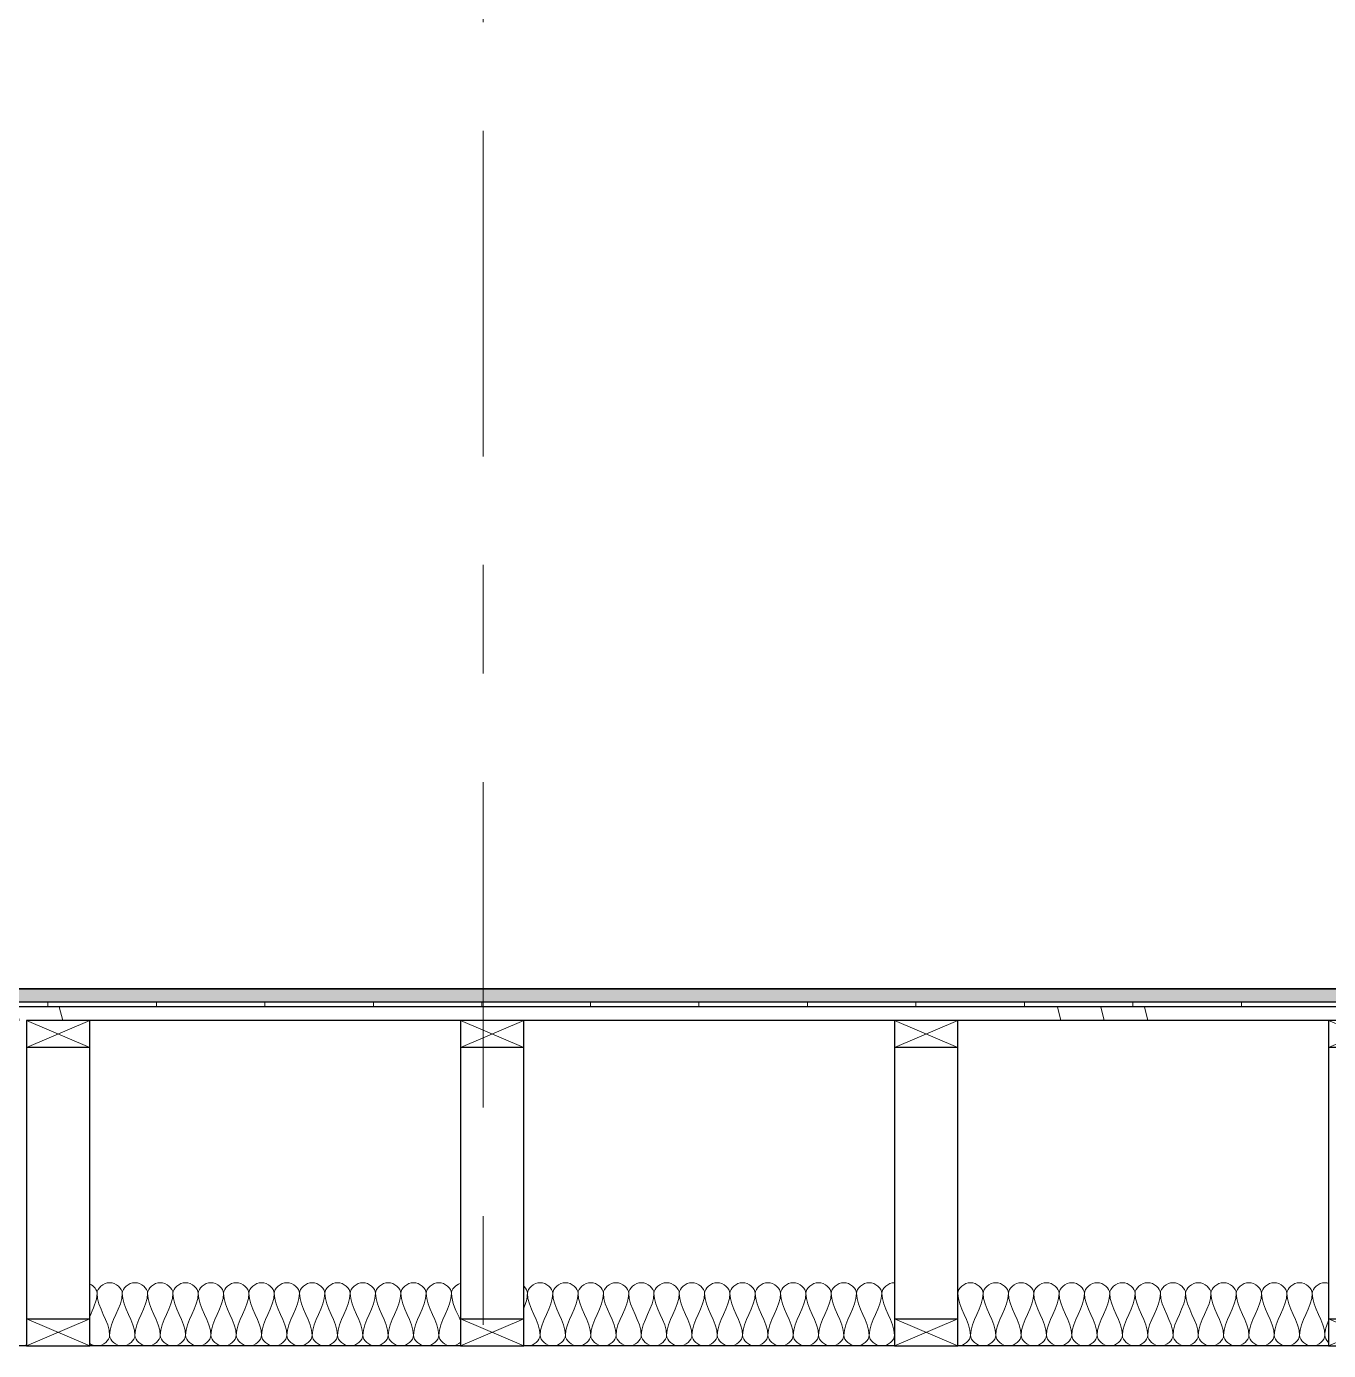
# Model space of a CAD drawing. Header units: inches. Extents: x 6 to 8416, y -388 to 6104.
# Drawn here: x 2761.7 to 2833.7, y 5712.6 to 5785.8 of the extents above; entities that cross this region are included whole.
import ezdxf

# ---------------------------------------------------------------- set-up
doc = ezdxf.new("R2010")
doc.units = ezdxf.units.IN
doc.header["$MEASUREMENT"] = 0
doc.linetypes.add('Center 3_8_', pattern=[36, 18, -6, 6, -6])
for name, color, linetype, lineweight in [('A-DETL', 90, 'Continuous', 13), ('A-DETL-GENF', 92, 'Continuous', 13), ('A-FLOR', 192, 'Continuous', 18), ('A-FLOR-MCUT', 51, 'Continuous', 25), ('A-FLOR-PATT', 8, 'Continuous', 35), ('A-ROOM', 32, 'Continuous', 13), ('S-GRID', 1, 'Continuous', 13)]:
    doc.layers.add(name, color=color, linetype=linetype, lineweight=lineweight)

# ---------------------------------------------------------------- blocks, each defined once
blk = doc.blocks.new('06 Nominal Cut Lumber-Section-AM1 - 2x4 Section-9046868-WALL SECTION - GARAGE')
at = {"layer": 'A-DETL-GENF', "lineweight": 25}
for p, q in [((2.189, 5475.125), (-1.311, 5475.125)), ((-1.311, 5475.125), (-1.311, 5473.625)), ((2.189, 5473.625), (2.189, 5475.125))]:
    blk.add_line(p, q, dxfattribs=at)
at = {"layer": 'A-DETL-GENF'}
for p, q in [((-1.311, 5473.625), (2.189, 5475.125)), ((-1.311, 5475.125), (2.189, 5473.625))]:
    blk.add_line(p, q, dxfattribs=at)
blk = doc.blocks.new('06 Nominal Cut Lumber-Section-AM1 - 2x4 Section-V98-WALL SECTION - GARAGE')
at = {"layer": 'A-DETL-GENF', "lineweight": 25}
for p, q in [((-1.311, 5458.625), (-1.311, 5457.125)), ((2.189, 5457.125), (2.189, 5458.625)), ((-1.311, 5457.125), (2.189, 5457.125))]:
    blk.add_line(p, q, dxfattribs=at)
at = {"layer": 'A-DETL-GENF'}
for p, q in [((-1.311, 5457.125), (2.189, 5458.625)), ((-1.311, 5458.625), (2.189, 5457.125))]:
    blk.add_line(p, q, dxfattribs=at)
blk = doc.blocks.new('06 Nominal Cut Lumber-Top-AM - 4_ W-20150248-WALL SECTION - GARAGE')
at = {"layer": 'A-DETL-GENF', "lineweight": 25}
for p, q in [((2.189, 5473.625), (-1.311, 5473.625)), ((-1.311, 5473.625), (-1.311, 5458.625)), ((2.189, 5458.625), (2.189, 5473.625)), ((-1.311, 5458.625), (2.189, 5458.625))]:
    blk.add_line(p, q, dxfattribs=at)

msp = doc.modelspace()

# ---------------------------------------------------------------- hatches: boundary and pattern name
at = {"layer": 'A-FLOR-PATT', "lineweight": 13}
h = msp.add_hatch(dxfattribs=at)
h.set_pattern_fill('FP_35', color=256, style=0, pattern_type=2)
h.set_pattern_definition([(50, (2876.843, 3038.5), (6.885997, -0.602097), [0.72, -7.92]), (355, (2876.843, 3038.5), (-1.331756, 7.220547), [0.576, -6.336]), (100.451, (2877.417, 3038.45), (5.553629, 6.618191), [0.61191, -6.731]), (46.184, (2876.843, 3040.42), (10.245642, -1.588925), [1.08, -11.88]), (96.636, (2877.697, 3040.288), (8.97244, 9.35152), [0.91786, -10.096]), (351.184, (2876.843, 3040.42), (8.9732, 9.35123), [0.864, -9.504]), (21, (2877.803, 3039.94), (5.730726, -3.865003), [0.72, -7.92]), (326, (2877.803, 3039.94), (2.33581, 6.96088), [0.576, -6.336]), (71.451, (2878.281, 3039.618), (8.065876, 3.095948), [0.61191, -6.731]), (37.5, (2876.843, 3038.5), (0.116866, 3.1954784), [0.06336, -6.196, 0.06336, -6.369, -6.36]), (37.5, (2876.843, 3038.5), (0.116866, 3.1954784), [-12.691, 0.06336, -6.297]), (7.5, (2876.843, 3038.5), (2.52543, 3.7860247), [0.06336, -3.604, 0.06336, -6.052, -2.424]), (7.5, (2876.843, 3038.5), (2.52543, 3.7860247), [-9.782, 0.06336, -2.361]), (327.5, (2874.703, 3038.5), (5.1243685, -0.2161763), [0.06336, -2.337, 0.06336, -7.425, -9.936]), (327.5, (2874.703, 3038.5), (5.1243685, -0.2161763), [-9.888, 0.06336, -9.873]), (317.5, (2873.743, 3038.5), (5.598326, 0.96141), [0.06336, -3.057, 0.06336, -4.909, -7.056]), (317.5, (2873.743, 3038.5), (5.598326, 0.96141), [-8.093, 0.06336, -6.993])])
h.paths.add_polyline_path([(2964.04621903, 5731.875), (3003.41421903, 5731.875), (3003.41421903, 5732.625), (2720.90221903, 5732.625), (2720.90221903, 5731.875), (2882.99821903, 5731.875)])
h = msp.add_hatch(dxfattribs=at)
h.set_pattern_fill('FP_36', color=256, style=0, pattern_type=2)
h.set_pattern_definition([(0, (2876.843, 3038.5), (0, 6), []), (90, (2876.843, 3038.5), (-6, 4e-16), [])])
h.paths.add_polyline_path([(2964.04621903, 5731.625), (3003.41421903, 5731.625), (3003.41421903, 5731.875), (2720.90221903, 5731.875), (2720.90221903, 5731.625), (2882.99821903, 5731.625)])
h = msp.add_hatch(dxfattribs=at)
h.set_pattern_fill('FP_37', color=256, style=0, pattern_type=2)
h.set_pattern_definition([(0, (2876.84, 3038.5), (0, 60), [60, 0, 0, 0]), (284.036, (2917.643, 3050.5), (59.99915, -180.000494), [12.369, -235.017]), (284.036, (2915.243, 3050.5), (59.99915, -180.000494), [12.369, -235.017]), (284.036, (2912.843, 3050.5), (59.99915, -180.000494), [12.369, -235.017]), (284.036, (2881.643, 3062.5), (59.99915, -180.000494), [12.369, -235.017]), (284.036, (2879.243, 3062.5), (59.99915, -180.000494), [12.369, -235.017]), (284.036, (2876.843, 3062.5), (59.99915, -180.000494), [12.369, -235.017]), (284.036, (2899.643, 3074.5), (59.99915, -180.000494), [12.369, -235.017]), (284.036, (2897.243, 3074.5), (59.99915, -180.000494), [12.369, -235.017]), (284.036, (2894.843, 3074.5), (59.99915, -180.000494), [12.369, -235.017]), (284.036, (2917.643, 3086.5), (59.99915, -180.000494), [12.369, -235.017]), (284.036, (2915.243, 3086.5), (59.99915, -180.000494), [12.369, -235.017]), (284.036, (2912.843, 3086.5), (59.99915, -180.000494), [12.369, -235.017]), (284.036, (2881.643, 3098.5), (59.99915, -180.000494), [12.369, -235.017]), (284.036, (2879.243, 3098.5), (59.99915, -180.000494), [12.369, -235.017]), (284.036, (2876.843, 3098.5), (59.99915, -180.000494), [12.369, -235.017]), (0, (2876.84, 3044.5), (0, 60), [60, 0, 0, 0]), (0, (2876.84, 3050.5), (0, 60), [60, 0, 0, 0]), (0, (2876.84, 3056.5), (0, 60), [60, 0, 0, 0]), (0, (2876.84, 3062.5), (0, 60), [60, 0, 0, 0]), (0, (2876.84, 3068.5), (0, 60), [60, 0, 0, 0]), (0, (2876.84, 3074.5), (0, 60), [60, 0, 0, 0]), (0, (2876.84, 3080.5), (0, 60), [60, 0, 0, 0]), (0, (2876.84, 3086.5), (0, 60), [60, 0, 0, 0]), (0, (2876.84, 3092.5), (0, 60), [60, 0, 0, 0])])
h.paths.add_polyline_path([(3008.91421903, 5730.875), (3008.91421903, 5731.625), (2720.90221903, 5731.625), (2720.90221903, 5730.875), (3004.57021903, 5730.875)])

# ---------------------------------------------------------------- linework, layer by layer
at = {"layer": 'A-DETL'}
for points in [[(2765.56421903, 5715.79166667), (2765.56421903, 5715.98094272), (2765.39839849, 5716.18602451), (2765.18089362, 5716.2954796)], [(2766.96421903, 5715.79166667), (2766.96421903, 5716.06665264), (2766.26421903, 5716.68334736), (2765.56421903, 5716.06665264), (2765.56421903, 5715.79166667)], [(2768.36421903, 5715.79166667), (2768.36421903, 5716.06665264), (2767.66421903, 5716.68334736), (2766.96421903, 5716.06665264), (2766.96421903, 5715.79166667)], [(2769.76421903, 5715.79166667), (2769.76421903, 5716.06665264), (2769.06421903, 5716.68334736), (2768.36421903, 5716.06665264), (2768.36421903, 5715.79166667)], [(2771.16421903, 5715.79166667), (2771.16421903, 5716.06665264), (2770.46421903, 5716.68334736), (2769.76421903, 5716.06665264), (2769.76421903, 5715.79166667)], [(2772.56421903, 5715.79166667), (2772.56421903, 5716.06665264), (2771.86421903, 5716.68334736), (2771.16421903, 5716.06665264), (2771.16421903, 5715.79166667)], [(2773.96421903, 5715.79166667), (2773.96421903, 5716.06665264), (2773.26421903, 5716.68334736), (2772.56421903, 5716.06665264), (2772.56421903, 5715.79166667)], [(2775.36421903, 5715.79166667), (2775.36421903, 5716.06665264), (2774.66421903, 5716.68334736), (2773.96421903, 5716.06665264), (2773.96421903, 5715.79166667)], [(2776.76421903, 5715.79166667), (2776.76421903, 5716.06665264), (2776.06421903, 5716.68334736), (2775.36421903, 5716.06665264), (2775.36421903, 5715.79166667)], [(2778.16421903, 5715.79166667), (2778.16421903, 5716.06665264), (2777.46421903, 5716.68334736), (2776.76421903, 5716.06665264), (2776.76421903, 5715.79166667)], [(2779.56421903, 5715.79166667), (2779.56421903, 5716.06665264), (2778.86421903, 5716.68334736), (2778.16421903, 5716.06665264), (2778.16421903, 5715.79166667)], [(2780.96421903, 5715.79166667), (2780.96421903, 5716.06665264), (2780.26421903, 5716.68334736), (2779.56421903, 5716.06665264), (2779.56421903, 5715.79166667)], [(2782.36421903, 5715.79166667), (2782.36421903, 5716.06665264), (2781.66421903, 5716.68334736), (2780.96421903, 5716.06665264), (2780.96421903, 5715.79166667)], [(2783.76421903, 5715.79166667), (2783.76421903, 5716.06665264), (2783.06421903, 5716.68334736), (2782.36421903, 5716.06665264), (2782.36421903, 5715.79166667)], [(2785.16421903, 5715.79166667), (2785.16421903, 5716.06665264), (2784.46421903, 5716.68334736), (2783.76421903, 5716.06665264), (2783.76421903, 5715.79166667)], [(2785.6491774, 5716.3381247), (2785.38387664, 5716.24829611), (2785.16421903, 5716.0095127), (2785.16421903, 5715.79166667)], [(2790.76421903, 5715.79166667), (2790.76421903, 5716.06665264), (2790.06421903, 5716.68334736), (2789.36421903, 5716.06665264), (2789.36421903, 5715.79166667)], [(2792.16421903, 5715.79166667), (2792.16421903, 5716.06665264), (2791.46421903, 5716.68334736), (2790.76421903, 5716.06665264), (2790.76421903, 5715.79166667)], [(2793.56421903, 5715.79166667), (2793.56421903, 5716.06665264), (2792.86421903, 5716.68334736), (2792.16421903, 5716.06665264), (2792.16421903, 5715.79166667)], [(2794.96421903, 5715.79166667), (2794.96421903, 5716.06665264), (2794.26421903, 5716.68334736), (2793.56421903, 5716.06665264), (2793.56421903, 5715.79166667)], [(2796.36421903, 5715.79166667), (2796.36421903, 5716.06665264), (2795.66421903, 5716.68334736), (2794.96421903, 5716.06665264), (2794.96421903, 5715.79166667)], [(2797.76421903, 5715.79166667), (2797.76421903, 5716.06665264), (2797.06421903, 5716.68334736), (2796.36421903, 5716.06665264), (2796.36421903, 5715.79166667)], [(2799.16421903, 5715.79166667), (2799.16421903, 5716.06665264), (2798.46421903, 5716.68334736), (2797.76421903, 5716.06665264), (2797.76421903, 5715.79166667)], [(2800.56421903, 5715.79166667), (2800.56421903, 5716.06665264), (2799.86421903, 5716.68334736), (2799.16421903, 5716.06665264), (2799.16421903, 5715.79166667)], [(2801.96421903, 5715.79166667), (2801.96421903, 5716.06665264), (2801.26421903, 5716.68334736), (2800.56421903, 5716.06665264), (2800.56421903, 5715.79166667)], [(2803.36421903, 5715.79166667), (2803.36421903, 5716.06665264), (2802.66421903, 5716.68334736), (2801.96421903, 5716.06665264), (2801.96421903, 5715.79166667)], [(2804.76421903, 5715.79166667), (2804.76421903, 5716.06665264), (2804.06421903, 5716.68334736), (2803.36421903, 5716.06665264), (2803.36421903, 5715.79166667)], [(2806.16421903, 5715.79166667), (2806.16421903, 5716.06665264), (2805.46421903, 5716.68334736), (2804.76421903, 5716.06665264), (2804.76421903, 5715.79166667)], [(2807.56421903, 5715.79166667), (2807.56421903, 5716.06665264), (2806.86421903, 5716.68334736), (2806.16421903, 5716.06665264), (2806.16421903, 5715.79166667)], [(2808.96421903, 5715.79166667), (2808.96421903, 5716.06665264), (2808.26421903, 5716.68334736), (2807.56421903, 5716.06665264), (2807.56421903, 5715.79166667)], [(2809.66421903, 5716.375), (2809.31421903, 5716.375), (2808.96421903, 5716.06665264), (2808.96421903, 5715.79166667)], [(2814.56421903, 5715.79166667), (2814.56421903, 5716.06665264), (2813.86421903, 5716.68334736), (2813.16421903, 5716.06665264), (2813.16421903, 5715.79166667)], [(2815.96421903, 5715.79166667), (2815.96421903, 5716.06665264), (2815.26421903, 5716.68334736), (2814.56421903, 5716.06665264), (2814.56421903, 5715.79166667)], [(2817.36421903, 5715.79166667), (2817.36421903, 5716.06665264), (2816.66421903, 5716.68334736), (2815.96421903, 5716.06665264), (2815.96421903, 5715.79166667)], [(2818.76421903, 5715.79166667), (2818.76421903, 5716.06665264), (2818.06421903, 5716.68334736), (2817.36421903, 5716.06665264), (2817.36421903, 5715.79166667)], [(2820.16421903, 5715.79166667), (2820.16421903, 5716.06665264), (2819.46421903, 5716.68334736), (2818.76421903, 5716.06665264), (2818.76421903, 5715.79166667)], [(2821.56421903, 5715.79166667), (2821.56421903, 5716.06665264), (2820.86421903, 5716.68334736), (2820.16421903, 5716.06665264), (2820.16421903, 5715.79166667)], [(2822.96421903, 5715.79166667), (2822.96421903, 5716.06665264), (2822.26421903, 5716.68334736), (2821.56421903, 5716.06665264), (2821.56421903, 5715.79166667)], [(2824.36421903, 5715.79166667), (2824.36421903, 5716.06665264), (2823.66421903, 5716.68334736), (2822.96421903, 5716.06665264), (2822.96421903, 5715.79166667)], [(2825.76421903, 5715.79166667), (2825.76421903, 5716.06665264), (2825.06421903, 5716.68334736), (2824.36421903, 5716.06665264), (2824.36421903, 5715.79166667)], [(2827.16421903, 5715.79166667), (2827.16421903, 5716.06665264), (2826.46421903, 5716.68334736), (2825.76421903, 5716.06665264), (2825.76421903, 5715.79166667)], [(2828.56421903, 5715.79166667), (2828.56421903, 5716.06665264), (2827.86421903, 5716.68334736), (2827.16421903, 5716.06665264), (2827.16421903, 5715.79166667)], [(2829.96421903, 5715.79166667), (2829.96421903, 5716.06665264), (2829.26421903, 5716.68334736), (2828.56421903, 5716.06665264), (2828.56421903, 5715.79166667)], [(2831.36421903, 5715.79166667), (2831.36421903, 5716.06665264), (2830.66421903, 5716.68334736), (2829.96421903, 5716.06665264), (2829.96421903, 5715.79166667)], [(2832.76421903, 5715.79166667), (2832.76421903, 5716.06665264), (2832.06421903, 5716.68334736), (2831.36421903, 5716.06665264), (2831.36421903, 5715.79166667)], [(2765.16246525, 5714.51137358), (2765.35289189, 5714.93234082), (2765.56421903, 5715.35116393), (2765.56421903, 5715.79166667)], [(2765.56421903, 5715.79166667), (2765.56421903, 5714.98995168), (2766.26421903, 5714.26004832), (2766.26421903, 5713.45833333)], [(2766.26421903, 5713.45833333), (2766.26421903, 5714.26004832), (2766.96421903, 5714.98995168), (2766.96421903, 5715.79166667)], [(2766.96421903, 5715.79166667), (2766.96421903, 5714.98995168), (2767.66421903, 5714.26004832), (2767.66421903, 5713.45833333)], [(2767.66421903, 5713.45833333), (2767.66421903, 5714.26004832), (2768.36421903, 5714.98995168), (2768.36421903, 5715.79166667)], [(2768.36421903, 5715.79166667), (2768.36421903, 5714.98995168), (2769.06421903, 5714.26004832), (2769.06421903, 5713.45833333)], [(2769.06421903, 5713.45833333), (2769.06421903, 5714.26004832), (2769.76421903, 5714.98995168), (2769.76421903, 5715.79166667)], [(2769.76421903, 5715.79166667), (2769.76421903, 5714.98995168), (2770.46421903, 5714.26004832), (2770.46421903, 5713.45833333)], [(2770.46421903, 5713.45833333), (2770.46421903, 5714.26004832), (2771.16421903, 5714.98995168), (2771.16421903, 5715.79166667)], [(2771.16421903, 5715.79166667), (2771.16421903, 5714.98995168), (2771.86421903, 5714.26004832), (2771.86421903, 5713.45833333)], [(2771.86421903, 5713.45833333), (2771.86421903, 5714.26004832), (2772.56421903, 5714.98995168), (2772.56421903, 5715.79166667)], [(2772.56421903, 5715.79166667), (2772.56421903, 5714.98995168), (2773.26421903, 5714.26004832), (2773.26421903, 5713.45833333)], [(2773.26421903, 5713.45833333), (2773.26421903, 5714.26004832), (2773.96421903, 5714.98995168), (2773.96421903, 5715.79166667)], [(2773.96421903, 5715.79166667), (2773.96421903, 5714.98995168), (2774.66421903, 5714.26004832), (2774.66421903, 5713.45833333)], [(2774.66421903, 5713.45833333), (2774.66421903, 5714.26004832), (2775.36421903, 5714.98995168), (2775.36421903, 5715.79166667)], [(2775.36421903, 5715.79166667), (2775.36421903, 5714.98995168), (2776.06421903, 5714.26004832), (2776.06421903, 5713.45833333)], [(2776.06421903, 5713.45833333), (2776.06421903, 5714.26004832), (2776.76421903, 5714.98995168), (2776.76421903, 5715.79166667)], [(2776.76421903, 5715.79166667), (2776.76421903, 5714.98995168), (2777.46421903, 5714.26004832), (2777.46421903, 5713.45833333)], [(2777.46421903, 5713.45833333), (2777.46421903, 5714.26004832), (2778.16421903, 5714.98995168), (2778.16421903, 5715.79166667)], [(2778.16421903, 5715.79166667), (2778.16421903, 5714.98995168), (2778.86421903, 5714.26004832), (2778.86421903, 5713.45833333)], [(2778.86421903, 5713.45833333), (2778.86421903, 5714.26004832), (2779.56421903, 5714.98995168), (2779.56421903, 5715.79166667)], [(2779.56421903, 5715.79166667), (2779.56421903, 5714.98995168), (2780.26421903, 5714.26004832), (2780.26421903, 5713.45833333)], [(2780.26421903, 5713.45833333), (2780.26421903, 5714.26004832), (2780.96421903, 5714.98995168), (2780.96421903, 5715.79166667)], [(2780.96421903, 5715.79166667), (2780.96421903, 5714.98995168), (2781.66421903, 5714.26004832), (2781.66421903, 5713.45833333)], [(2781.66421903, 5713.45833333), (2781.66421903, 5714.26004832), (2782.36421903, 5714.98995168), (2782.36421903, 5715.79166667)], [(2782.36421903, 5715.79166667), (2782.36421903, 5714.98995168), (2783.06421903, 5714.26004832), (2783.06421903, 5713.45833333)], [(2783.06421903, 5713.45833333), (2783.06421903, 5714.26004832), (2783.76421903, 5714.98995168), (2783.76421903, 5715.79166667)], [(2783.76421903, 5715.79166667), (2783.76421903, 5714.98995168), (2784.46421903, 5714.26004832), (2784.46421903, 5713.45833333)], [(2784.46421903, 5713.45833333), (2784.46421903, 5714.26004832), (2785.16421903, 5714.98995168), (2785.16421903, 5715.79166667)], [(2785.16421903, 5715.79166667), (2785.16421903, 5715.27187344), (2785.45847093, 5714.78226693), (2785.66541732, 5714.28370392)], [(2789.16541732, 5714.96629608), (2789.27765943, 5715.23670314), (2789.36421903, 5715.50974491), (2789.36421903, 5715.79166667)], [(2789.36421903, 5715.79166667), (2789.36421903, 5715.91737454), (2789.29107617, 5716.05005426), (2789.17822719, 5716.15706119)], [(2789.36421903, 5715.79166667), (2789.36421903, 5714.98995168), (2790.06421903, 5714.26004832), (2790.06421903, 5713.45833333)], [(2790.06421903, 5713.45833333), (2790.06421903, 5714.26004832), (2790.76421903, 5714.98995168), (2790.76421903, 5715.79166667)], [(2790.76421903, 5715.79166667), (2790.76421903, 5714.98995168), (2791.46421903, 5714.26004832), (2791.46421903, 5713.45833333)], [(2791.46421903, 5713.45833333), (2791.46421903, 5714.26004832), (2792.16421903, 5714.98995168), (2792.16421903, 5715.79166667)], [(2792.16421903, 5715.79166667), (2792.16421903, 5714.98995168), (2792.86421903, 5714.26004832), (2792.86421903, 5713.45833333)], [(2792.86421903, 5713.45833333), (2792.86421903, 5714.26004832), (2793.56421903, 5714.98995168), (2793.56421903, 5715.79166667)], [(2793.56421903, 5715.79166667), (2793.56421903, 5714.98995168), (2794.26421903, 5714.26004832), (2794.26421903, 5713.45833333)], [(2794.26421903, 5713.45833333), (2794.26421903, 5714.26004832), (2794.96421903, 5714.98995168), (2794.96421903, 5715.79166667)], [(2794.96421903, 5715.79166667), (2794.96421903, 5714.98995168), (2795.66421903, 5714.26004832), (2795.66421903, 5713.45833333)], [(2795.66421903, 5713.45833333), (2795.66421903, 5714.26004832), (2796.36421903, 5714.98995168), (2796.36421903, 5715.79166667)], [(2796.36421903, 5715.79166667), (2796.36421903, 5714.98995168), (2797.06421903, 5714.26004832), (2797.06421903, 5713.45833333)], [(2797.06421903, 5713.45833333), (2797.06421903, 5714.26004832), (2797.76421903, 5714.98995168), (2797.76421903, 5715.79166667)], [(2797.76421903, 5715.79166667), (2797.76421903, 5714.98995168), (2798.46421903, 5714.26004832), (2798.46421903, 5713.45833333)], [(2798.46421903, 5713.45833333), (2798.46421903, 5714.26004832), (2799.16421903, 5714.98995168), (2799.16421903, 5715.79166667)], [(2799.16421903, 5715.79166667), (2799.16421903, 5714.98995168), (2799.86421903, 5714.26004832), (2799.86421903, 5713.45833333)], [(2799.86421903, 5713.45833333), (2799.86421903, 5714.26004832), (2800.56421903, 5714.98995168), (2800.56421903, 5715.79166667)], [(2800.56421903, 5715.79166667), (2800.56421903, 5714.98995168), (2801.26421903, 5714.26004832), (2801.26421903, 5713.45833333)], [(2801.26421903, 5713.45833333), (2801.26421903, 5714.26004832), (2801.96421903, 5714.98995168), (2801.96421903, 5715.79166667)], [(2801.96421903, 5715.79166667), (2801.96421903, 5714.98995168), (2802.66421903, 5714.26004832), (2802.66421903, 5713.45833333)], [(2802.66421903, 5713.45833333), (2802.66421903, 5714.26004832), (2803.36421903, 5714.98995168), (2803.36421903, 5715.79166667)], [(2803.36421903, 5715.79166667), (2803.36421903, 5714.98995168), (2804.06421903, 5714.26004832), (2804.06421903, 5713.45833333)], [(2804.06421903, 5713.45833333), (2804.06421903, 5714.26004832), (2804.76421903, 5714.98995168), (2804.76421903, 5715.79166667)], [(2804.76421903, 5715.79166667), (2804.76421903, 5714.98995168), (2805.46421903, 5714.26004832), (2805.46421903, 5713.45833333)], [(2805.46421903, 5713.45833333), (2805.46421903, 5714.26004832), (2806.16421903, 5714.98995168), (2806.16421903, 5715.79166667)], [(2806.16421903, 5715.79166667), (2806.16421903, 5714.98995168), (2806.86421903, 5714.26004832), (2806.86421903, 5713.45833333)], [(2806.86421903, 5713.45833333), (2806.86421903, 5714.26004832), (2807.56421903, 5714.98995168), (2807.56421903, 5715.79166667)], [(2807.56421903, 5715.79166667), (2807.56421903, 5714.98995168), (2808.26421903, 5714.26004832), (2808.26421903, 5713.45833333)], [(2808.26421903, 5713.45833333), (2808.26421903, 5714.26004832), (2808.96421903, 5714.98995168), (2808.96421903, 5715.79166667)], [(2808.96421903, 5715.79166667), (2808.96421903, 5714.98995168), (2809.66421903, 5714.26004832), (2809.66421903, 5713.45833333)], [(2813.16421903, 5715.79166667), (2813.16421903, 5714.98995168), (2813.86421903, 5714.26004832), (2813.86421903, 5713.45833333)], [(2813.86421903, 5713.45833333), (2813.86421903, 5714.26004832), (2814.56421903, 5714.98995168), (2814.56421903, 5715.79166667)], [(2814.56421903, 5715.79166667), (2814.56421903, 5714.98995168), (2815.26421903, 5714.26004832), (2815.26421903, 5713.45833333)], [(2815.26421903, 5713.45833333), (2815.26421903, 5714.26004832), (2815.96421903, 5714.98995168), (2815.96421903, 5715.79166667)], [(2815.96421903, 5715.79166667), (2815.96421903, 5714.98995168), (2816.66421903, 5714.26004832), (2816.66421903, 5713.45833333)], [(2816.66421903, 5713.45833333), (2816.66421903, 5714.26004832), (2817.36421903, 5714.98995168), (2817.36421903, 5715.79166667)], [(2817.36421903, 5715.79166667), (2817.36421903, 5714.98995168), (2818.06421903, 5714.26004832), (2818.06421903, 5713.45833333)], [(2818.06421903, 5713.45833333), (2818.06421903, 5714.26004832), (2818.76421903, 5714.98995168), (2818.76421903, 5715.79166667)], [(2818.76421903, 5715.79166667), (2818.76421903, 5714.98995168), (2819.46421903, 5714.26004832), (2819.46421903, 5713.45833333)], [(2819.46421903, 5713.45833333), (2819.46421903, 5714.26004832), (2820.16421903, 5714.98995168), (2820.16421903, 5715.79166667)], [(2820.16421903, 5715.79166667), (2820.16421903, 5714.98995168), (2820.86421903, 5714.26004832), (2820.86421903, 5713.45833333)], [(2820.86421903, 5713.45833333), (2820.86421903, 5714.26004832), (2821.56421903, 5714.98995168), (2821.56421903, 5715.79166667)], [(2821.56421903, 5715.79166667), (2821.56421903, 5714.98995168), (2822.26421903, 5714.26004832), (2822.26421903, 5713.45833333)], [(2822.26421903, 5713.45833333), (2822.26421903, 5714.26004832), (2822.96421903, 5714.98995168), (2822.96421903, 5715.79166667)], [(2822.96421903, 5715.79166667), (2822.96421903, 5714.98995168), (2823.66421903, 5714.26004832), (2823.66421903, 5713.45833333)], [(2823.66421903, 5713.45833333), (2823.66421903, 5714.26004832), (2824.36421903, 5714.98995168), (2824.36421903, 5715.79166667)], [(2824.36421903, 5715.79166667), (2824.36421903, 5714.98995168), (2825.06421903, 5714.26004832), (2825.06421903, 5713.45833333)], [(2825.06421903, 5713.45833333), (2825.06421903, 5714.26004832), (2825.76421903, 5714.98995168), (2825.76421903, 5715.79166667)], [(2825.76421903, 5715.79166667), (2825.76421903, 5714.98995168), (2826.46421903, 5714.26004832), (2826.46421903, 5713.45833333)], [(2826.46421903, 5713.45833333), (2826.46421903, 5714.26004832), (2827.16421903, 5714.98995168), (2827.16421903, 5715.79166667)], [(2827.16421903, 5715.79166667), (2827.16421903, 5714.98995168), (2827.86421903, 5714.26004832), (2827.86421903, 5713.45833333)], [(2827.86421903, 5713.45833333), (2827.86421903, 5714.26004832), (2828.56421903, 5714.98995168), (2828.56421903, 5715.79166667)], [(2828.56421903, 5715.79166667), (2828.56421903, 5714.98995168), (2829.26421903, 5714.26004832), (2829.26421903, 5713.45833333)], [(2829.26421903, 5713.45833333), (2829.26421903, 5714.26004832), (2829.96421903, 5714.98995168), (2829.96421903, 5715.79166667)], [(2829.96421903, 5715.79166667), (2829.96421903, 5714.98995168), (2830.66421903, 5714.26004832), (2830.66421903, 5713.45833333)], [(2830.66421903, 5713.45833333), (2830.66421903, 5714.26004832), (2831.36421903, 5714.98995168), (2831.36421903, 5715.79166667)], [(2831.36421903, 5715.79166667), (2831.36421903, 5714.98995168), (2832.06421903, 5714.26004832), (2832.06421903, 5713.45833333)], [(2832.06421903, 5713.45833333), (2832.06421903, 5714.26004832), (2832.76421903, 5714.98995168), (2832.76421903, 5715.79166667)], [(2832.76421903, 5715.79166667), (2832.76421903, 5714.98995168), (2833.46421903, 5714.26004832), (2833.46421903, 5713.45833333)], [(2833.46421903, 5713.45833333), (2833.46421903, 5713.74025509), (2833.55077862, 5714.01329686), (2833.66302073, 5714.28370392)], [(2767.66421903, 5713.45833333), (2767.66421903, 5713.18334736), (2766.96421903, 5712.56665264), (2766.26421903, 5713.18334736), (2766.26421903, 5713.45833333)], [(2769.06421903, 5713.45833333), (2769.06421903, 5713.18334736), (2768.36421903, 5712.56665264), (2767.66421903, 5713.18334736), (2767.66421903, 5713.45833333)], [(2770.46421903, 5713.45833333), (2770.46421903, 5713.18334736), (2769.76421903, 5712.56665264), (2769.06421903, 5713.18334736), (2769.06421903, 5713.45833333)], [(2771.86421903, 5713.45833333), (2771.86421903, 5713.18334736), (2771.16421903, 5712.56665264), (2770.46421903, 5713.18334736), (2770.46421903, 5713.45833333)], [(2773.26421903, 5713.45833333), (2773.26421903, 5713.18334736), (2772.56421903, 5712.56665264), (2771.86421903, 5713.18334736), (2771.86421903, 5713.45833333)], [(2774.66421903, 5713.45833333), (2774.66421903, 5713.18334736), (2773.96421903, 5712.56665264), (2773.26421903, 5713.18334736), (2773.26421903, 5713.45833333)], [(2776.06421903, 5713.45833333), (2776.06421903, 5713.18334736), (2775.36421903, 5712.56665264), (2774.66421903, 5713.18334736), (2774.66421903, 5713.45833333)], [(2777.46421903, 5713.45833333), (2777.46421903, 5713.18334736), (2776.76421903, 5712.56665264), (2776.06421903, 5713.18334736), (2776.06421903, 5713.45833333)], [(2778.86421903, 5713.45833333), (2778.86421903, 5713.18334736), (2778.16421903, 5712.56665264), (2777.46421903, 5713.18334736), (2777.46421903, 5713.45833333)], [(2780.26421903, 5713.45833333), (2780.26421903, 5713.18334736), (2779.56421903, 5712.56665264), (2778.86421903, 5713.18334736), (2778.86421903, 5713.45833333)], [(2781.66421903, 5713.45833333), (2781.66421903, 5713.18334736), (2780.96421903, 5712.56665264), (2780.26421903, 5713.18334736), (2780.26421903, 5713.45833333)], [(2783.06421903, 5713.45833333), (2783.06421903, 5713.18334736), (2782.36421903, 5712.56665264), (2781.66421903, 5713.18334736), (2781.66421903, 5713.45833333)], [(2784.46421903, 5713.45833333), (2784.46421903, 5713.18334736), (2783.76421903, 5712.56665264), (2783.06421903, 5713.18334736), (2783.06421903, 5713.45833333)], [(2791.46421903, 5713.45833333), (2791.46421903, 5713.18334736), (2790.76421903, 5712.56665264), (2790.06421903, 5713.18334736), (2790.06421903, 5713.45833333)], [(2792.86421903, 5713.45833333), (2792.86421903, 5713.18334736), (2792.16421903, 5712.56665264), (2791.46421903, 5713.18334736), (2791.46421903, 5713.45833333)], [(2794.26421903, 5713.45833333), (2794.26421903, 5713.18334736), (2793.56421903, 5712.56665264), (2792.86421903, 5713.18334736), (2792.86421903, 5713.45833333)], [(2795.66421903, 5713.45833333), (2795.66421903, 5713.18334736), (2794.96421903, 5712.56665264), (2794.26421903, 5713.18334736), (2794.26421903, 5713.45833333)], [(2797.06421903, 5713.45833333), (2797.06421903, 5713.18334736), (2796.36421903, 5712.56665264), (2795.66421903, 5713.18334736), (2795.66421903, 5713.45833333)], [(2798.46421903, 5713.45833333), (2798.46421903, 5713.18334736), (2797.76421903, 5712.56665264), (2797.06421903, 5713.18334736), (2797.06421903, 5713.45833333)], [(2799.86421903, 5713.45833333), (2799.86421903, 5713.18334736), (2799.16421903, 5712.56665264), (2798.46421903, 5713.18334736), (2798.46421903, 5713.45833333)], [(2801.26421903, 5713.45833333), (2801.26421903, 5713.18334736), (2800.56421903, 5712.56665264), (2799.86421903, 5713.18334736), (2799.86421903, 5713.45833333)], [(2802.66421903, 5713.45833333), (2802.66421903, 5713.18334736), (2801.96421903, 5712.56665264), (2801.26421903, 5713.18334736), (2801.26421903, 5713.45833333)], [(2804.06421903, 5713.45833333), (2804.06421903, 5713.18334736), (2803.36421903, 5712.56665264), (2802.66421903, 5713.18334736), (2802.66421903, 5713.45833333)], [(2805.46421903, 5713.45833333), (2805.46421903, 5713.18334736), (2804.76421903, 5712.56665264), (2804.06421903, 5713.18334736), (2804.06421903, 5713.45833333)], [(2806.86421903, 5713.45833333), (2806.86421903, 5713.18334736), (2806.16421903, 5712.56665264), (2805.46421903, 5713.18334736), (2805.46421903, 5713.45833333)], [(2808.26421903, 5713.45833333), (2808.26421903, 5713.18334736), (2807.56421903, 5712.56665264), (2806.86421903, 5713.18334736), (2806.86421903, 5713.45833333)], [(2809.66421903, 5713.45833333), (2809.66421903, 5713.18334736), (2808.96421903, 5712.56665264), (2808.26421903, 5713.18334736), (2808.26421903, 5713.45833333)], [(2813.86421903, 5713.45833333), (2813.86421903, 5713.18334736), (2813.51421903, 5712.875), (2813.16421903, 5712.875)], [(2815.26421903, 5713.45833333), (2815.26421903, 5713.18334736), (2814.56421903, 5712.56665264), (2813.86421903, 5713.18334736), (2813.86421903, 5713.45833333)], [(2816.66421903, 5713.45833333), (2816.66421903, 5713.18334736), (2815.96421903, 5712.56665264), (2815.26421903, 5713.18334736), (2815.26421903, 5713.45833333)], [(2818.06421903, 5713.45833333), (2818.06421903, 5713.18334736), (2817.36421903, 5712.56665264), (2816.66421903, 5713.18334736), (2816.66421903, 5713.45833333)], [(2819.46421903, 5713.45833333), (2819.46421903, 5713.18334736), (2818.76421903, 5712.56665264), (2818.06421903, 5713.18334736), (2818.06421903, 5713.45833333)], [(2820.86421903, 5713.45833333), (2820.86421903, 5713.18334736), (2820.16421903, 5712.56665264), (2819.46421903, 5713.18334736), (2819.46421903, 5713.45833333)], [(2822.26421903, 5713.45833333), (2822.26421903, 5713.18334736), (2821.56421903, 5712.56665264), (2820.86421903, 5713.18334736), (2820.86421903, 5713.45833333)], [(2823.66421903, 5713.45833333), (2823.66421903, 5713.18334736), (2822.96421903, 5712.56665264), (2822.26421903, 5713.18334736), (2822.26421903, 5713.45833333)], [(2825.06421903, 5713.45833333), (2825.06421903, 5713.18334736), (2824.36421903, 5712.56665264), (2823.66421903, 5713.18334736), (2823.66421903, 5713.45833333)], [(2826.46421903, 5713.45833333), (2826.46421903, 5713.18334736), (2825.76421903, 5712.56665264), (2825.06421903, 5713.18334736), (2825.06421903, 5713.45833333)], [(2827.86421903, 5713.45833333), (2827.86421903, 5713.18334736), (2827.16421903, 5712.56665264), (2826.46421903, 5713.18334736), (2826.46421903, 5713.45833333)], [(2829.26421903, 5713.45833333), (2829.26421903, 5713.18334736), (2828.56421903, 5712.56665264), (2827.86421903, 5713.18334736), (2827.86421903, 5713.45833333)], [(2830.66421903, 5713.45833333), (2830.66421903, 5713.18334736), (2829.96421903, 5712.56665264), (2829.26421903, 5713.18334736), (2829.26421903, 5713.45833333)], [(2832.06421903, 5713.45833333), (2832.06421903, 5713.18334736), (2831.36421903, 5712.56665264), (2830.66421903, 5713.18334736), (2830.66421903, 5713.45833333)], [(2833.46421903, 5713.45833333), (2833.46421903, 5713.18334736), (2832.76421903, 5712.56665264), (2832.06421903, 5713.18334736), (2832.06421903, 5713.45833333)], [(2833.65021087, 5713.09293881), (2833.53736189, 5713.19994574), (2833.46421903, 5713.33262546), (2833.46421903, 5713.45833333)]]:
    msp.add_open_spline(points, degree=3, dxfattribs=at)
for points, knots in [([(2833.67926066, 5716.3381247), (2833.60967357, 5716.3616863), (2833.1869463, 5716.43907218), (2832.76421903, 5716.06665264), (2832.76421903, 5715.79166667)], [1.120351004, 1.120351004, 1.120351004, 1.120351004, 1.4142135624, 2.8284271247, 2.8284271247, 2.8284271247, 2.8284271247]), ([(2761.68089362, 5712.9545204), (2761.58240085, 5712.90495582), (2761.12330994, 5712.77889173), (2760.66421903, 5713.18334736), (2760.66421903, 5713.45833333)], [0.9734197248, 0.9734197248, 0.9734197248, 0.9734197248, 1.4142135624, 2.8284271247, 2.8284271247, 2.8284271247, 2.8284271247]), ([(2766.26421903, 5713.45833333), (2766.26421903, 5713.18334736), (2765.76876448, 5712.74685564), (2765.27330994, 5712.9282548), (2765.15297691, 5713.01023799)], [0, 0, 0, 0, 1.4142135624, 2.0019386792, 2.0019386792, 2.0019386792, 2.0019386792]), ([(2785.67822719, 5713.09293881), (2785.54421903, 5712.96586808), (2785.00421903, 5712.70761143), (2784.46421903, 5713.18334736), (2784.46421903, 5713.45833333)], [0.6464976285, 0.6464976285, 0.6464976285, 0.6464976285, 1.4142135624, 2.8284271247, 2.8284271247, 2.8284271247, 2.8284271247]), ([(2790.06421903, 5713.45833333), (2790.06421903, 5713.18334736), (2789.64149176, 5712.81092782), (2789.21876448, 5712.8883137), (2789.1491774, 5712.9118753)], [0, 0, 0, 0, 1.4142135624, 1.7080761208, 1.7080761208, 1.7080761208, 1.7080761208])]:
    msp.add_open_spline(points, degree=3, knots=knots, dxfattribs=at)
at = {"layer": 'A-FLOR', "lineweight": 35}
msp.add_line((3003.41421903, 5732.625), (2720.90221903, 5732.625), dxfattribs=at)
at = {"layer": 'A-FLOR-MCUT'}
for p, q in [((3003.41421903, 5731.875), (2720.90221903, 5731.875)), ((3002.16421903, 5731.625), (2720.90221903, 5731.625)), ((2785.66421903, 5730.875), (2765.16421903, 5730.875)), ((2809.66421903, 5730.875), (2789.16421903, 5730.875)), ((2833.66421903, 5730.875), (2813.16421903, 5730.875)), ((2761.66421903, 5712.875), (2741.16421903, 5712.875)), ((2785.66421903, 5712.875), (2765.16421903, 5712.875)), ((2809.66421903, 5712.875), (2789.16421903, 5712.875)), ((2833.66421903, 5712.875), (2813.16421903, 5712.875))]:
    msp.add_line(p, q, dxfattribs=at)
at = {"layer": 'A-ROOM'}
for p, q in [((2826.53921903, 5732.625), (2720.90221903, 5732.625)), ((2720.90221903, 5732.625), (2787.91421903, 5732.625)), ((2748.28921903, 5732.625), (2795.66421903, 5732.625)), ((2795.66421903, 5732.625), (2845.41421903, 5732.625)), ((2845.41421903, 5732.625), (2795.66421903, 5732.625)), ((3002.16421903, 5732.625), (2826.53921903, 5732.625))]:
    msp.add_line(p, q, dxfattribs=at)
at = {"layer": 'A-ROOM', "flags": 128}
for points in [[(2795.66421903, 5732.625), (2748.35202502, 5732.625), (2746.22671903, 5732.625), (2745.28921903, 5732.625), (2720.90221903, 5732.625)], [(2787.91421903, 5732.625), (2847.03921903, 5732.625), (2890.78921903, 5732.625)]]:
    msp.add_lwpolyline(points, dxfattribs=at)
at = {"layer": 'S-GRID', "linetype": 'Center 3_8_'}
msp.add_line((2786.91421903, 4934.05025506), (2786.91421903, 6086.00577229), dxfattribs=at)

# ---------------------------------------------------------------- block references
at = {"layer": 'A-DETL-GENF'}
for name, p in [('06 Nominal Cut Lumber-Section-AM1 - 2x4 Section-9046868-WALL SECTION - GARAGE', (2762.97499582, 255.75)), ('06 Nominal Cut Lumber-Section-AM1 - 2x4 Section-9046868-WALL SECTION - GARAGE', (2786.97499582, 255.75)), ('06 Nominal Cut Lumber-Section-AM1 - 2x4 Section-9046868-WALL SECTION - GARAGE', (2810.97499582, 255.75)), ('06 Nominal Cut Lumber-Section-AM1 - 2x4 Section-9046868-WALL SECTION - GARAGE', (2834.97499582, 255.75)), ('06 Nominal Cut Lumber-Top-AM - 4_ W-20150248-WALL SECTION - GARAGE', (2762.97499582, 255.75)), ('06 Nominal Cut Lumber-Top-AM - 4_ W-20150248-WALL SECTION - GARAGE', (2786.97499582, 255.75)), ('06 Nominal Cut Lumber-Top-AM - 4_ W-20150248-WALL SECTION - GARAGE', (2810.97499582, 255.75)), ('06 Nominal Cut Lumber-Top-AM - 4_ W-20150248-WALL SECTION - GARAGE', (2834.97499582, 255.75)), ('06 Nominal Cut Lumber-Section-AM1 - 2x4 Section-V98-WALL SECTION - GARAGE', (2762.97499582, 255.75)), ('06 Nominal Cut Lumber-Section-AM1 - 2x4 Section-V98-WALL SECTION - GARAGE', (2786.97499582, 255.75)), ('06 Nominal Cut Lumber-Section-AM1 - 2x4 Section-V98-WALL SECTION - GARAGE', (2810.97499582, 255.75)), ('06 Nominal Cut Lumber-Section-AM1 - 2x4 Section-V98-WALL SECTION - GARAGE', (2834.97499582, 255.75))]:
    msp.add_blockref(name, p, dxfattribs=at)

doc.saveas('drawing.dxf')
